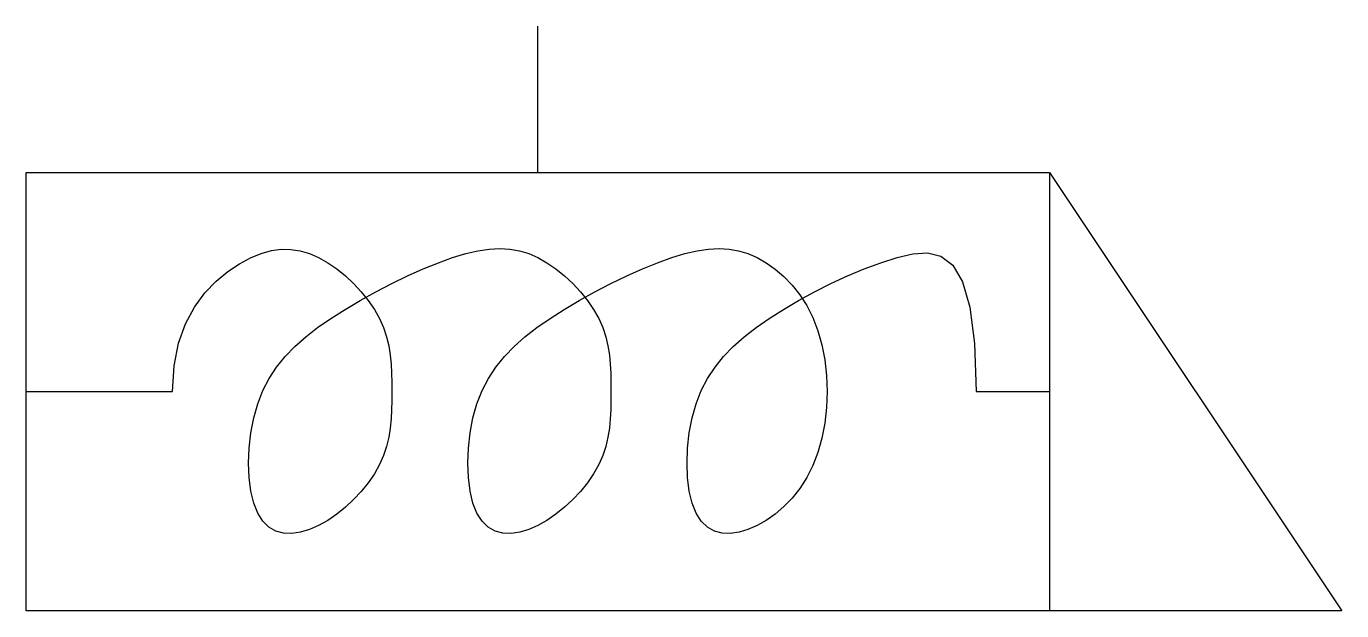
# Model space of a CAD drawing. Extents: x 652.5 to 697.5, y 395 to 415.
import ezdxf

# ---------------------------------------------------------------- set-up
doc = ezdxf.new("R2010")
doc.units = 0
doc.header["$LTSCALE"] = 20
doc.header["$MEASUREMENT"] = 0
doc.layers.get('0').update_dxf_attribs({"linetype": 'CONTINUOUS'})

msp = doc.modelspace()

# ---------------------------------------------------------------- linework, layer by layer
for p, q in [((670, 410), (670, 415)), ((652.5, 410), (687.5, 410)), ((652.5, 395), (652.5, 410)), ((687.5, 410), (697.5, 395)), ((687.5, 410), (687.5, 395)), ((652.5, 402.5), (657.5, 402.5)), ((685, 402.5), (687.5, 402.5)), ((687.5, 395), (652.5, 395)), ((697.5, 395), (687.5, 395))]:
    msp.add_line(p, q)
msp.add_lwpolyline([(657.5, 402.5), (657.5558, 403.38012), (657.7116, 404.1504), (657.9504, 404.81812), (658.2552, 405.39062), (658.6088, 405.87524), (658.9942, 406.2793), (659.3942, 406.6101), (659.7916, 406.875), (660.173, 407.08048), (660.5372, 407.22982), (660.8866, 407.32544), (661.224, 407.3698), (661.5516, 407.36532), (661.8718, 407.31446), (662.187, 407.21964), (662.5, 407.08334), (662.8116, 406.90836), (663.1184, 406.69922), (663.4156, 406.46078), (663.698, 406.19792), (663.9608, 405.91552), (664.1992, 405.61848), (664.4084, 405.31168), (664.5834, 405), (664.7208, 404.6875), (664.8242, 404.375), (664.8982, 404.0625), (664.948, 403.75), (664.978, 403.4375), (664.9934, 403.125), (664.9992, 402.8125), (665, 402.5), (664.9992, 402.1875), (664.9934, 401.875), (664.978, 401.5625), (664.948, 401.25), (664.8982, 400.9375), (664.8242, 400.625), (664.7208, 400.3125), (664.5834, 400), (664.4084, 399.68832), (664.1992, 399.38152), (663.9608, 399.08448), (663.698, 398.80208), (663.4156, 398.53922), (663.1184, 398.30078), (662.8116, 398.09164), (662.5, 397.91666), (662.1884, 397.78076), (661.8816, 397.6888), (661.5844, 397.64568), (661.302, 397.65626), (661.0392, 397.72542), (660.8008, 397.85808), (660.5916, 398.05908), (660.4166, 398.33334), (660.28, 398.68246), (660.1822, 399.09506), (660.1236, 399.55648), (660.1042, 400.05208), (660.1236, 400.56722), (660.1822, 401.08724), (660.28, 401.5975), (660.4166, 402.08334), (660.5924, 402.53336), (660.8072, 402.94922), (661.0612, 403.33578), (661.3542, 403.69792), (661.6862, 404.04052), (662.0572, 404.36848), (662.4674, 404.68668), (662.9166, 405), (663.4034, 405.31168), (663.9192, 405.61848), (664.4548, 405.91552), (665, 406.19792), (665.5452, 406.46078), (666.0808, 406.69922), (666.5966, 406.90836), (667.0834, 407.08334), (667.5334, 407.22006), (667.9492, 407.3177), (668.3358, 407.3763), (668.698, 407.39584), (669.0406, 407.3763), (669.3684, 407.3177), (669.6866, 407.22006), (670, 407.08334), (670.3116, 406.90836), (670.6184, 406.69922), (670.9156, 406.46078), (671.198, 406.19792), (671.4608, 405.91552), (671.6992, 405.61848), (671.9084, 405.31168), (672.0834, 405), (672.2208, 404.6875), (672.3242, 404.375), (672.3982, 404.0625), (672.448, 403.75), (672.478, 403.4375), (672.4934, 403.125), (672.4992, 402.8125), (672.5, 402.5), (672.4992, 402.1875), (672.4934, 401.875), (672.478, 401.5625), (672.448, 401.25), (672.3982, 400.9375), (672.3242, 400.625), (672.2208, 400.3125), (672.0834, 400), (671.9084, 399.68832), (671.6992, 399.38152), (671.4608, 399.08448), (671.198, 398.80208), (670.9156, 398.53922), (670.6184, 398.30078), (670.3116, 398.09164), (670, 397.91666), (669.6884, 397.78076), (669.3816, 397.6888), (669.0844, 397.64568), (668.802, 397.65626), (668.5392, 397.72542), (668.3008, 397.85808), (668.0916, 398.05908), (667.9166, 398.33334), (667.78, 398.68246), (667.6822, 399.09506), (667.6236, 399.55648), (667.6042, 400.05208), (667.6236, 400.56722), (667.6822, 401.08724), (667.78, 401.5975), (667.9166, 402.08334), (668.0924, 402.53336), (668.3072, 402.94922), (668.5612, 403.33578), (668.8542, 403.69792), (669.1862, 404.04052), (669.5572, 404.36848), (669.9674, 404.68668), (670.4166, 405), (670.9034, 405.31168), (671.4192, 405.61848), (671.9548, 405.91552), (672.5, 406.19792), (673.0452, 406.46078), (673.5808, 406.69922), (674.0966, 406.90836), (674.5834, 407.08334), (675.0334, 407.22006), (675.4492, 407.3177), (675.8358, 407.3763), (676.198, 407.39584), (676.5406, 407.3763), (676.8684, 407.3177), (677.1866, 407.22006), (677.5, 407.08334), (677.8116, 406.90756), (678.1184, 406.6927), (678.4156, 406.4388), (678.698, 406.14584), (678.9608, 405.8138), (679.1992, 405.4427), (679.4084, 405.03256), (679.5834, 404.58334), (679.72, 404.09668), (679.8178, 403.58072), (679.8764, 403.04524), (679.8958, 402.5), (679.8764, 401.95476), (679.8178, 401.41928), (679.72, 400.90332), (679.5834, 400.41666), (679.4084, 399.96744), (679.1992, 399.5573), (678.9608, 399.1862), (678.698, 398.85416), (678.4156, 398.5612), (678.1184, 398.3073), (677.8116, 398.09244), (677.5, 397.91666), (677.1884, 397.78076), (676.8816, 397.6888), (676.5844, 397.64568), (676.302, 397.65626), (676.0392, 397.72542), (675.8008, 397.85808), (675.5916, 398.05908), (675.4166, 398.33334), (675.28, 398.68246), (675.1822, 399.09506), (675.1236, 399.55648), (675.1042, 400.05208), (675.1236, 400.56722), (675.1822, 401.08724), (675.28, 401.5975), (675.4166, 402.08334), (675.5924, 402.53336), (675.8072, 402.94922), (676.0612, 403.33578), (676.3542, 403.69792), (676.6862, 404.04052), (677.0572, 404.36848), (677.4674, 404.68668), (677.9166, 405), (678.4038, 405.31168), (678.9226, 405.61848), (679.4658, 405.91552), (680.026, 406.19792), (680.5962, 406.46078), (681.1686, 406.69922), (681.7362, 406.90836), (682.2916, 407.08334), (682.8268, 407.2111), (683.33, 407.2461), (683.7894, 407.1346), (684.1928, 406.82292), (684.5276, 406.25732), (684.782, 405.38412), (684.9434, 404.14958), (685, 402.5)])

doc.saveas('drawing.dxf')
